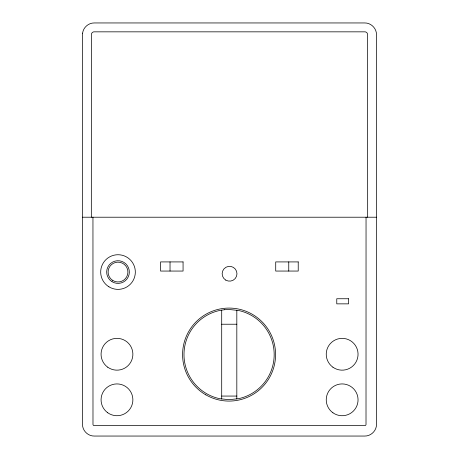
<?xml version="1.0" encoding="UTF-8"?>
<svg xmlns="http://www.w3.org/2000/svg" width="459" height="459" viewBox="0 0 459 459"><rect width="100%" height="100%" fill="white"/><g stroke="black" fill="none" stroke-linecap="round" stroke-linejoin="round"><path stroke-width="0.69" d="M82.505 217.216L376.495 217.216M221.703 324.226L236.821 324.226M221.703 396.065L236.821 396.065M367.67 217.216L367.625 34.327A2.886 2.886 0 0 0 365.146 31.837L93.86 31.837A2.886 2.886 0 0 0 91.375 34.327L91.33 217.216M366.047 217.216L366.012 424.518A1.257 1.257 0 0 1 364.928 425.596L94.072 425.596A1.257 1.257 0 0 1 92.988 424.518L92.953 217.216M288.751 261.917L288.751 271.057M236.821 310.204L236.821 398.957M221.703 310.146L221.703 399.014M170.031 261.917L170.031 271.057M82.603 33.168L82.505 424.357C82.373 430.617 87.979 436.182 94.233 436.05L364.767 436.05C371.021 436.182 376.627 430.617 376.495 424.357L376.495 34.706C376.632 28.429 371.044 22.818 364.767 22.95L94.233 22.95C88.512 22.858 83.257 27.488 82.603 33.168M224.371 309.727L219.706 310.468A45.102 45.102 0 0 0 219.706 398.699L229.081 399.686L238.462 398.699A45.102 45.102 0 0 0 238.462 310.468L229.081 309.481L224.371 309.727M183.066 261.917L160.564 261.917L160.564 271.057L183.066 271.057L183.066 261.917M298.224 261.917L275.716 261.917L275.716 271.057L298.224 271.057L298.224 261.917M348.576 298.746L336.763 298.746L336.763 303.858L348.576 303.858L348.576 298.746M205.833 394.849A46.497 46.497 0 0 0 275.578 354.583A46.497 46.497 0 0 0 205.833 314.312A46.497 46.497 0 0 0 205.833 394.849M108.909 286.795A17.322 17.322 0 0 0 135.325 272.56A17.322 17.322 0 0 0 109.787 256.805A17.322 17.322 0 0 0 108.909 286.795M112.059 281.7A11.332 11.332 0 0 0 129.335 272.382A11.332 11.332 0 0 0 112.633 262.078A11.332 11.332 0 0 0 112.059 281.7M112.811 280.483A9.903 9.903 0 0 0 127.906 272.342A9.903 9.903 0 0 0 113.31 263.334A9.903 9.903 0 0 0 112.811 280.483M107.745 367.211A15.904 15.904 0 0 0 132.806 355.777A15.904 15.904 0 0 0 110.372 339.786A15.904 15.904 0 0 0 107.745 367.211M107.745 412.773A15.904 15.904 0 0 0 132.806 401.344A15.904 15.904 0 0 0 110.372 385.353A15.904 15.904 0 0 0 107.745 412.773M332.918 367.211A15.904 15.904 0 0 0 357.98 355.777A15.904 15.904 0 0 0 335.546 339.786A15.904 15.904 0 0 0 332.918 367.211M332.918 412.773A15.904 15.904 0 0 0 357.98 401.344A15.904 15.904 0 0 0 335.546 385.353A15.904 15.904 0 0 0 332.918 412.773M225.759 280.105A7.413 7.413 0 0 0 236.97 273.851A7.413 7.413 0 0 0 225.943 267.27A7.413 7.413 0 0 0 225.759 280.105"/></g></svg>
